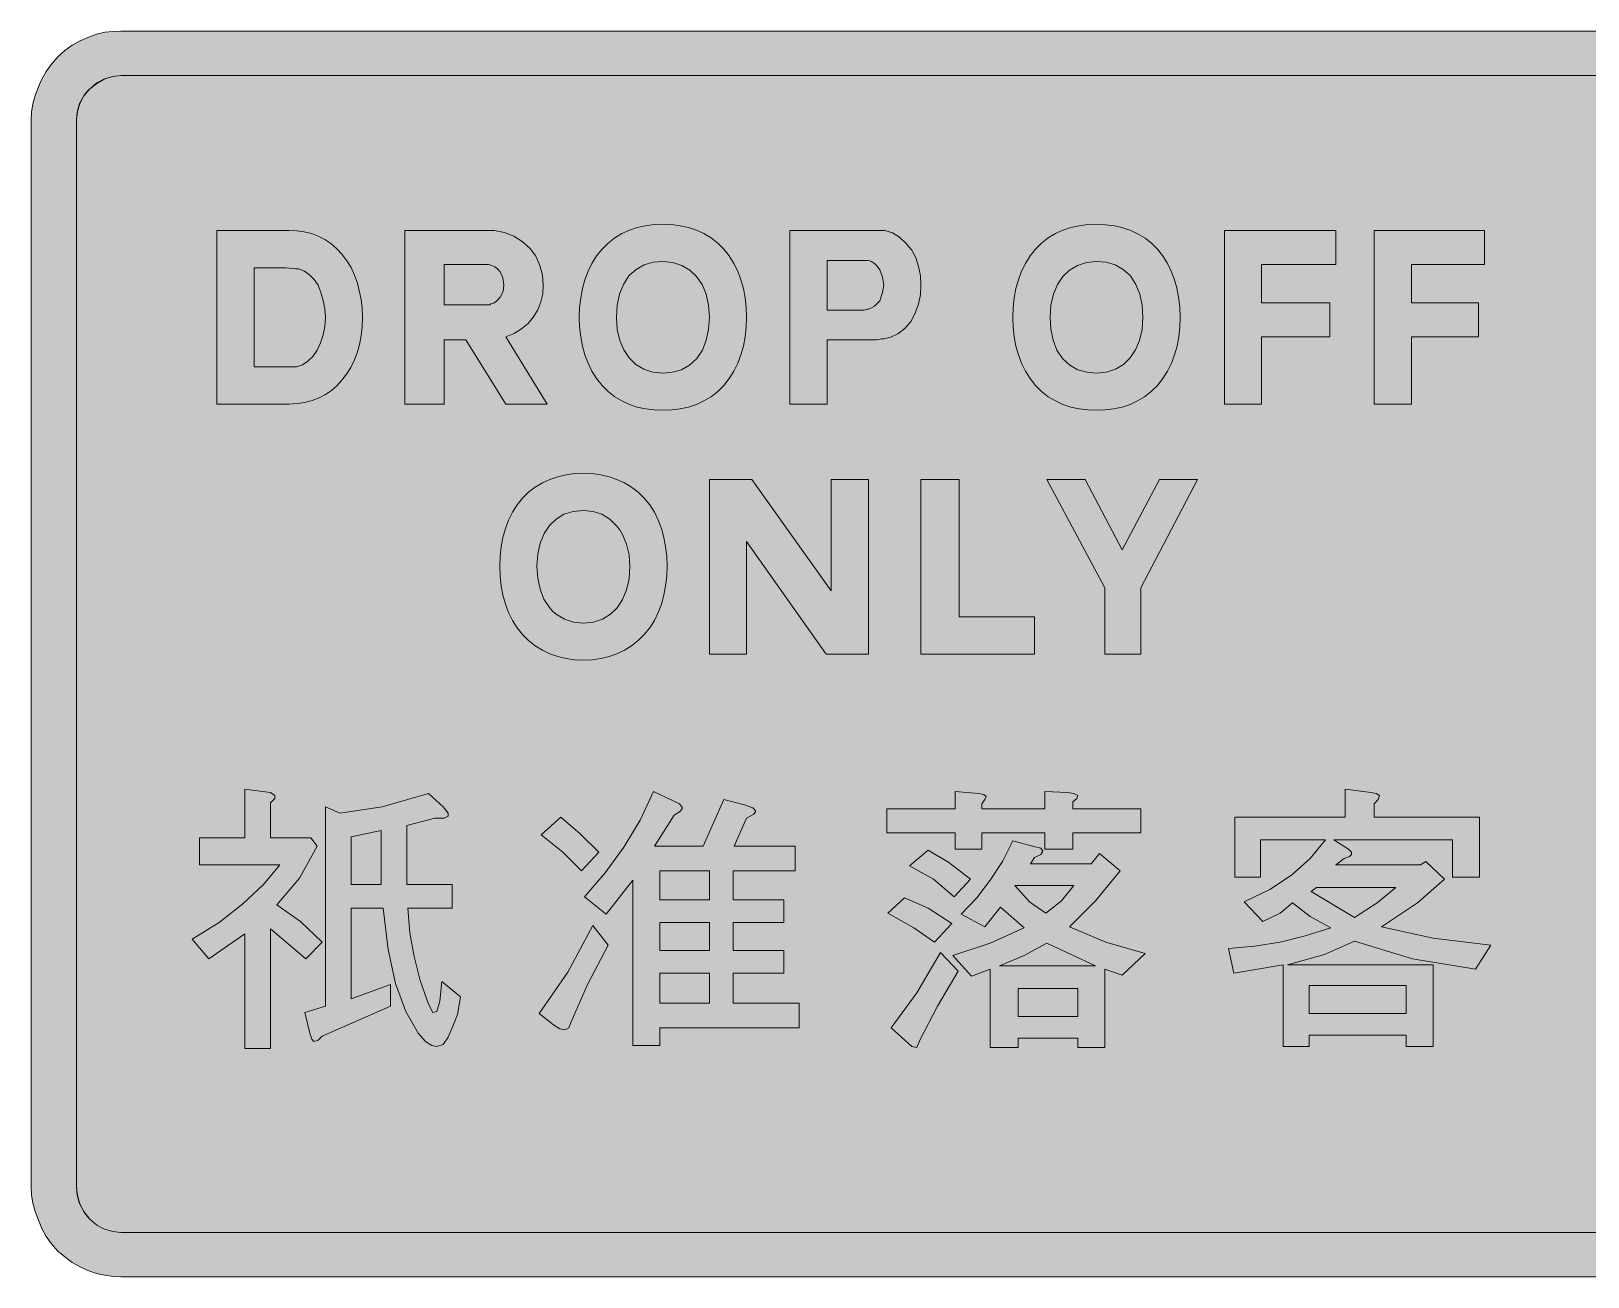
# Model space of a CAD drawing. Header units: metres. Extents: x 13 to 556, y 21 to 238.
# Drawn here: x 13.4 to 284.8, y 20.7 to 237.8 of the extents above; entities that cross this region are included whole.
import ezdxf

# ---------------------------------------------------------------- set-up
doc = ezdxf.new("R2010")
doc.units = ezdxf.units.M
doc.layers.add('FILL_BLACK_000000', color=7, linetype='Continuous', true_color=0x000000)
doc.layers.add('FILL_WHITE_FFFFFF', color=7, linetype='Continuous', true_color=0xffffff)

msp = doc.modelspace()

# ---------------------------------------------------------------- hatches: boundary and pattern name
at = {"layer": 'FILL_BLACK_000000', "true_color": 0x000000}
h = msp.add_hatch(color=7, dxfattribs=at)
h.dxf.hatch_style = 1
h.paths.add_polyline_path([(543.59, 237.58), (545.06, 237.25), (546.54, 236.7), (547.89, 236.09), (549.22, 235.33), (550.51, 234.4), (551.76, 233.28), (552.88, 232.03), (553.81, 230.74), (554.57, 229.41), (555.18, 228.06), (555.73, 226.58), (556.06, 225.11), (556.22, 223.68), (556.26, 222.3), (556.26, 36.36), (556.22, 34.98), (556.06, 33.55), (555.73, 32.08), (555.18, 30.6), (554.57, 29.15), (553.81, 27.76), (552.88, 26.45), (551.76, 25.2), (550.51, 24.16), (549.22, 23.22), (547.89, 22.42), (546.54, 21.78), (545.06, 21.31), (543.59, 20.97), (542.16, 20.77), (540.78, 20.7), (29.04, 20.7), (27.66, 20.77), (26.23, 20.97), (24.76, 21.31), (23.28, 21.78), (21.91, 22.42), (20.53, 23.22), (19.23, 24.16), (18.06, 25.2), (16.94, 26.45), (16.01, 27.76), (15.25, 29.15), (14.64, 30.6), (14.06, 32.08), (13.67, 33.55), (13.45, 34.98), (13.38, 36.36), (13.38, 222.3), (13.45, 223.68), (13.67, 225.11), (14.06, 226.58), (14.64, 228.06), (15.25, 229.41), (16.01, 230.74), (16.94, 232.03), (18.06, 233.28), (19.23, 234.4), (20.53, 235.33), (21.91, 236.09), (23.28, 236.7), (24.76, 237.25), (26.23, 237.58), (27.66, 237.74), (29.04, 237.78), (540.78, 237.78), (542.16, 237.74), (543.59, 237.58)])
h.paths.add_polyline_path([(27.64, 229.9), (26.2, 229.48), (24.84, 228.75), (23.64, 227.7), (23.03, 227.13), (22.54, 226.51), (21.84, 225.18), (21.43, 223.67), (21.3, 222.3), (21.3, 36.36), (21.44, 34.88), (21.86, 33.43), (22.59, 32.06), (23.64, 30.78), (24.84, 29.73), (26.2, 29), (27.64, 28.58), (29.04, 28.44), (540.78, 28.44), (542.18, 28.58), (543.61, 29), (544.98, 29.73), (546.18, 30.78), (546.79, 31.38), (547.28, 32.06), (547.98, 33.48), (548.38, 34.92), (548.52, 36.36), (548.52, 222.3), (548.36, 223.78), (547.89, 225.2), (547.15, 226.53), (546.18, 227.7), (545.01, 228.67), (543.68, 229.41), (542.26, 229.88), (540.78, 230.04), (29.04, 230.04), (27.64, 229.9)], flags=16)
h = msp.add_hatch(color=7, dxfattribs=at)
h.dxf.hatch_style = 1
h.paths.add_polyline_path([(126.57, 203.88), (128.01, 203.56), (129.39, 203.11), (130.7, 202.51), (131.94, 201.77), (133.1, 200.86), (134.16, 199.8), (135.11, 198.6), (135.92, 197.31), (136.6, 195.93), (137.15, 194.47), (137.58, 192.93), (137.88, 191.32), (138.06, 189.65), (138.12, 187.92), (138.06, 186.19), (137.88, 184.52), (137.58, 182.91), (137.15, 181.37), (136.6, 179.91), (135.92, 178.53), (135.11, 177.24), (134.16, 176.04), (133.1, 174.98), (131.94, 174.07), (130.7, 173.33), (129.39, 172.73), (128.01, 172.28), (126.57, 171.96), (125.07, 171.78), (123.54, 171.72), (122.01, 171.78), (120.51, 171.96), (119.07, 172.28), (117.69, 172.73), (116.38, 173.33), (115.14, 174.07), (113.98, 174.98), (112.92, 176.04), (111.97, 177.24), (111.16, 178.53), (110.48, 179.91), (109.93, 181.37), (109.5, 182.91), (109.2, 184.52), (109.02, 186.19), (108.96, 187.92), (109.02, 189.65), (109.2, 191.32), (109.5, 192.93), (109.93, 194.47), (110.48, 195.93), (111.16, 197.31), (111.97, 198.6), (112.92, 199.8), (113.98, 200.86), (115.14, 201.77), (116.38, 202.51), (117.69, 203.11), (119.07, 203.56), (120.51, 203.88), (122.01, 204.06), (123.54, 204.12), (125.07, 204.06), (126.57, 203.88)])
h.paths.add_polyline_path([(131.06, 191.94), (130.36, 193.61), (129.41, 195.01), (128.24, 196.13), (126.86, 196.96), (125.28, 197.47), (123.54, 197.64), (121.85, 197.5), (120.3, 197.05), (118.88, 196.27), (117.6, 195.12), (116.65, 193.64), (115.98, 191.92), (115.57, 190.01), (115.44, 187.92), (115.59, 185.8), (116.02, 183.9), (116.72, 182.23), (117.67, 180.83), (118.84, 179.71), (120.22, 178.88), (121.8, 178.37), (123.54, 178.2), (125.23, 178.34), (126.78, 178.78), (128.2, 179.57), (129.48, 180.72), (130.42, 182.2), (131.1, 183.91), (131.5, 185.83), (131.64, 187.92), (131.49, 190.04), (131.06, 191.94)], flags=16)
h = msp.add_hatch(color=7, dxfattribs=at)
h.dxf.hatch_style = 1
h.paths.add_polyline_path([(202.27, 203.85), (203.73, 203.51), (205.12, 203.04), (206.43, 202.43), (207.64, 201.69), (208.76, 200.81), (209.76, 199.8), (210.65, 198.66), (211.44, 197.41), (212.12, 196.06), (212.68, 194.6), (213.13, 193.06), (213.46, 191.42), (213.65, 189.71), (213.72, 187.92), (213.66, 186.19), (213.48, 184.52), (213.18, 182.91), (212.75, 181.37), (212.2, 179.91), (211.52, 178.53), (210.71, 177.24), (209.76, 176.04), (208.7, 174.98), (207.54, 174.07), (206.3, 173.33), (204.99, 172.73), (203.61, 172.28), (202.17, 171.96), (200.67, 171.78), (199.14, 171.72), (197.61, 171.78), (196.11, 171.96), (194.67, 172.28), (193.29, 172.73), (191.98, 173.33), (190.74, 174.07), (189.58, 174.98), (188.52, 176.04), (187.57, 177.24), (186.76, 178.53), (186.08, 179.91), (185.53, 181.37), (185.1, 182.91), (184.8, 184.52), (184.62, 186.19), (184.56, 187.92), (184.62, 189.65), (184.8, 191.32), (185.1, 192.93), (185.53, 194.47), (186.08, 195.93), (186.76, 197.31), (187.57, 198.6), (188.52, 199.8), (189.58, 200.86), (190.74, 201.77), (191.98, 202.51), (193.29, 203.11), (194.67, 203.56), (196.11, 203.88), (197.61, 204.06), (199.14, 204.12), (200.73, 204.05), (202.27, 203.85)])
h.paths.add_polyline_path([(206.7, 191.92), (206.02, 193.64), (205.08, 195.12), (203.8, 196.27), (202.38, 197.05), (200.83, 197.5), (199.14, 197.64), (197.4, 197.47), (195.82, 196.96), (194.44, 196.13), (193.27, 195.01), (192.32, 193.61), (191.62, 191.94), (191.19, 190.04), (191.04, 187.92), (191.17, 185.83), (191.58, 183.91), (192.25, 182.2), (193.2, 180.72), (194.48, 179.57), (195.9, 178.78), (197.45, 178.34), (199.14, 178.2), (200.88, 178.37), (202.46, 178.88), (203.84, 179.71), (205.01, 180.83), (205.96, 182.23), (206.66, 183.9), (207.09, 185.8), (207.24, 187.92), (207.1, 190.01), (206.7, 191.92)], flags=16)
h = msp.add_hatch(color=7, dxfattribs=at)
h.dxf.hatch_style = 1
h.paths.add_polyline_path([(45.78, 203.04), (58.38, 203.04), (59.71, 202.98), (61, 202.8), (62.25, 202.49), (63.44, 202.05), (64.58, 201.48), (65.64, 200.76), (66.64, 199.9), (67.56, 198.9), (68.44, 197.78), (69.18, 196.58), (69.79, 195.28), (70.26, 193.86), (70.91, 191.02), (71.1, 189.51), (71.16, 187.92), (71.1, 186.27), (70.93, 184.69), (70.64, 183.18), (70.24, 181.75), (69.73, 180.41), (69.11, 179.16), (68.39, 178), (67.56, 176.94), (66.7, 175.99), (65.75, 175.15), (64.7, 174.44), (63.58, 173.86), (62.38, 173.4), (61.11, 173.07), (59.77, 172.87), (58.38, 172.8), (45.78, 172.8), (45.78, 203.04)])
h.paths.add_polyline_path([(57.66, 179.28), (59.1, 179.28), (59.64, 179.28), (60.68, 179.65), (61.64, 180.25), (62.5, 181.08), (63.24, 182.16), (63.84, 183.44), (64.3, 184.84), (64.58, 186.34), (64.68, 187.92), (64.58, 189.4), (64.32, 190.84), (63.92, 192.22), (63.42, 193.5), (62.71, 194.51), (61.91, 195.34), (61.02, 195.98), (60, 196.38), (59.66, 196.38), (59.46, 196.38), (57.84, 196.56), (57.3, 196.56), (52.26, 196.56), (52.26, 179.28), (57.3, 179.28), (57.53, 179.28), (57.66, 179.28)], flags=16)
h = msp.add_hatch(color=7, dxfattribs=at)
h.dxf.hatch_style = 1
h.paths.add_polyline_path([(78.54, 172.8), (78.54, 203.04), (94.2, 203.04), (95.92, 202.71), (97.53, 202.05), (99.01, 201.12), (100.32, 199.98), (101.37, 198.54), (102.1, 196.94), (102.52, 195.25), (102.66, 193.5), (102.6, 192.03), (102.28, 190.6), (101.73, 189.24), (100.97, 187.99), (100.02, 186.86), (98.89, 185.88), (97.6, 185.09), (96.18, 184.5), (103.38, 172.8), (96.18, 172.8), (89.16, 183.96), (85.38, 183.96), (85.38, 172.8), (78.54, 172.8)])
h.paths.add_polyline_path([(93.48, 190.26), (93.99, 190.39), (94.45, 190.64), (95.19, 191.41), (95.66, 192.41), (95.82, 193.5), (95.63, 194.8), (95.39, 195.38), (95.08, 195.91), (94.69, 196.36), (94.23, 196.71), (93.7, 196.97), (93.12, 197.1), (85.38, 197.1), (85.38, 190.08), (92.94, 190.08), (93.48, 190.08), (93.48, 190.19), (93.48, 190.26)], flags=16)
h = msp.add_hatch(color=7, dxfattribs=at)
h.dxf.hatch_style = 1
h.paths.add_polyline_path([(164.78, 201.87), (165.91, 200.86), (166.92, 199.62), (167.63, 198.28), (168.13, 196.76), (168.44, 195.14), (168.54, 193.5), (168.44, 191.86), (168.11, 190.21), (167.55, 188.64), (166.74, 187.2), (165.7, 185.99), (164.53, 185.06), (163.3, 184.44), (162.06, 184.14), (161.7, 184.14), (160.8, 183.96), (152.16, 183.96), (152.16, 172.8), (145.68, 172.8), (145.68, 203.04), (160.98, 203.04), (162.06, 203.04), (162.13, 203.04), (162.24, 203.04), (163.55, 202.61), (164.78, 201.87)])
h.paths.add_polyline_path([(158.64, 189.18), (159.18, 189.36), (159.25, 189.36), (159.36, 189.36), (159.9, 189.56), (160.42, 189.88), (161.34, 190.8), (161.83, 192.22), (162.06, 193.5), (161.83, 194.92), (161.34, 196.2), (160.9, 196.81), (160.42, 197.28), (159.9, 197.62), (159.36, 197.82), (159.18, 197.82), (158.82, 197.82), (152.16, 197.82), (152.16, 189.18), (158.64, 189.18)], flags=16)
h = msp.add_hatch(color=7, dxfattribs=at)
h.dxf.hatch_style = 1
h.paths.add_polyline_path([(227.94, 172.8), (221.46, 172.8), (221.46, 203.04), (240.9, 203.04), (240.9, 197.1), (227.94, 197.1), (227.94, 190.44), (239.82, 190.44), (239.82, 184.5), (227.94, 184.5), (227.94, 172.8)])
h = msp.add_hatch(color=7, dxfattribs=at)
h.dxf.hatch_style = 1
h.paths.add_polyline_path([(254.04, 172.8), (247.56, 172.8), (247.56, 203.04), (266.82, 203.04), (266.82, 197.1), (254.04, 197.1), (254.04, 190.44), (265.74, 190.44), (265.74, 184.5), (254.04, 184.5), (254.04, 172.8)])
h = msp.add_hatch(color=7, dxfattribs=at)
h.dxf.hatch_style = 1
h.paths.add_polyline_path([(112.71, 160.47), (114.15, 160.13), (115.53, 159.66), (116.84, 159.05), (118.08, 158.31), (119.24, 157.43), (120.3, 156.42), (121.25, 155.22), (122.06, 153.93), (122.74, 152.55), (123.29, 151.09), (123.72, 149.55), (124.02, 147.94), (124.2, 146.27), (124.26, 144.54), (124.2, 142.8), (124.02, 141.11), (123.72, 139.48), (123.29, 137.92), (122.74, 136.45), (122.06, 135.07), (121.25, 133.81), (120.3, 132.66), (119.24, 131.59), (118.08, 130.67), (116.84, 129.89), (115.53, 129.26), (114.15, 128.78), (112.71, 128.43), (111.21, 128.23), (109.68, 128.16), (108.15, 128.23), (106.65, 128.43), (105.21, 128.78), (103.83, 129.26), (102.52, 129.89), (101.28, 130.67), (100.12, 131.59), (99.06, 132.66), (98.11, 133.81), (97.3, 135.07), (96.62, 136.45), (96.07, 137.92), (95.64, 139.48), (95.34, 141.11), (95.16, 142.8), (95.1, 144.54), (95.16, 146.27), (95.34, 147.94), (95.64, 149.55), (96.07, 151.09), (96.62, 152.55), (97.3, 153.93), (98.11, 155.22), (99.06, 156.42), (100.12, 157.43), (101.28, 158.31), (102.52, 159.05), (103.83, 159.66), (105.21, 160.13), (106.65, 160.47), (108.15, 160.67), (109.68, 160.74), (111.21, 160.67), (112.71, 160.47)])
h.paths.add_polyline_path([(117.22, 148.39), (116.49, 150.08), (116.01, 150.85), (115.44, 151.56), (114.26, 152.74), (112.9, 153.58), (111.36, 154.09), (109.68, 154.26), (107.88, 154.09), (106.29, 153.58), (104.9, 152.75), (103.74, 151.63), (102.81, 150.23), (102.14, 148.56), (101.72, 146.66), (101.58, 144.54), (101.72, 142.45), (102.12, 140.53), (102.8, 138.82), (103.74, 137.34), (104.31, 136.71), (104.95, 136.16), (106.37, 135.31), (107.97, 134.81), (109.68, 134.64), (111.42, 134.81), (113, 135.33), (114.38, 136.16), (115.55, 137.29), (116.5, 138.72), (117.2, 140.41), (117.63, 142.36), (117.78, 144.54), (117.64, 146.52), (117.22, 148.39)], flags=16)
h = msp.add_hatch(color=7, dxfattribs=at)
h.dxf.hatch_style = 1
h.paths.add_polyline_path([(152.88, 159.66), (159.36, 159.66), (159.36, 129.24), (151.98, 129.24), (138.12, 148.86), (138.12, 129.24), (131.64, 129.24), (131.64, 159.66), (139.02, 159.66), (152.88, 140.22), (152.88, 159.66)])
h = msp.add_hatch(color=7, dxfattribs=at)
h.dxf.hatch_style = 1
h.paths.add_polyline_path([(175.2, 135.72), (188.34, 135.72), (188.34, 129.24), (168.54, 129.24), (168.54, 159.66), (175.2, 159.66), (175.2, 135.72)])
h = msp.add_hatch(color=7, dxfattribs=at)
h.dxf.hatch_style = 1
h.paths.add_polyline_path([(197.16, 159.66), (203.64, 147.42), (210.12, 159.66), (216.78, 159.66), (206.88, 140.76), (206.88, 129.24), (200.58, 129.24), (200.58, 140.76), (190.5, 159.66), (197.16, 159.66)])
h = msp.add_hatch(color=7, dxfattribs=at)
h.dxf.hatch_style = 1
h.paths.add_polyline_path([(42.72, 97.2), (50.64, 97.2), (50.64, 105.66), (53.7, 105.3), (55.14, 105.12), (55.86, 104.58), (55.86, 104.04), (55.14, 103.32), (55.14, 97.2), (62.16, 97.2), (63.24, 95.76), (60.18, 90.18), (56.22, 85.5), (60.36, 82.62), (64.14, 79.02), (61.26, 76.14), (55.14, 81.36), (55.14, 60.48), (50.64, 60.48), (50.64, 80.46), (44.34, 76.14), (41.46, 79.56), (46.14, 82.44), (50.28, 85.68), (53.88, 89.1), (56.76, 92.52), (42.72, 92.52), (42.72, 97.2)])
h = msp.add_hatch(color=7, dxfattribs=at)
h.dxf.hatch_style = 1
h.paths.add_polyline_path([(74.58, 102.6), (82.68, 104.94), (85.2, 102.6), (86.1, 101.52), (86.1, 100.98), (85.38, 100.62), (83.76, 100.62), (78.9, 99.36), (78.9, 89.1), (86.82, 89.1), (86.82, 84.96), (79.08, 84.96), (79.44, 80.64), (80.16, 76.5), (81.24, 72.36), (82.68, 68.22), (83.4, 66.78), (84.12, 66.96), (84.66, 68.76), (85.02, 72.18), (88.26, 69.48), (87.72, 66.42), (86.82, 64.08), (86.1, 62.46), (85.2, 61.2), (84.12, 60.84), (83.22, 61.02), (82.14, 61.74), (80.88, 63.18), (78.72, 66.96), (76.92, 71.82), (75.66, 77.76), (74.76, 84.96), (69.18, 84.96), (69.18, 69.12), (76.02, 71.64), (76.02, 67.86), (64.14, 62.64), (63.42, 61.92), (62.7, 61.74), (62.34, 62.1), (61.98, 63.18), (61.08, 66.78), (64.68, 67.86), (64.68, 102.6), (67.2, 101.52), (74.58, 102.6)])
h.paths.add_polyline_path([(74.4, 98.46), (69.18, 97.38), (69.18, 89.1), (74.4, 89.1), (74.4, 98.46)], flags=16)
h = msp.add_hatch(color=7, dxfattribs=at)
h.dxf.hatch_style = 1
h.paths.add_polyline_path([(121.92, 105.3), (125.34, 103.68), (126.42, 103.14), (126.96, 102.42), (126.6, 101.88), (125.52, 101.16), (122.1, 95.76), (130.56, 95.76), (134.16, 103.86), (137.76, 102.96), (139.2, 102.42), (139.74, 101.88), (139.38, 101.34), (138.12, 100.62), (135.96, 95.76), (146.58, 95.76), (146.58, 91.44), (135.78, 91.44), (135.78, 86.4), (144.6, 86.4), (144.6, 82.44), (135.78, 82.44), (135.78, 77.58), (144.6, 77.58), (144.6, 73.62), (135.78, 73.62), (135.78, 68.4), (147.3, 68.4), (147.3, 64.08), (123, 64.08), (123, 61.02), (118.32, 61.02), (118.32, 89.82), (113.64, 83.88), (109.86, 86.94), (113.46, 91.08), (116.7, 95.58), (119.58, 100.26), (121.92, 105.3)])
h.paths.add_polyline_path([(123, 77.58), (131.64, 77.58), (131.64, 82.44), (123, 82.44), (123, 77.58)], flags=16)
h.paths.add_polyline_path([(123, 91.44), (123, 86.4), (131.64, 86.4), (131.64, 91.44), (123, 91.44)], flags=16)
h.paths.add_polyline_path([(131.64, 73.62), (123, 73.62), (123, 68.4), (131.64, 68.4), (131.64, 73.62)], flags=16)
h = msp.add_hatch(color=7, dxfattribs=at)
h.dxf.hatch_style = 1
h.paths.add_polyline_path([(174.48, 102.24), (174.48, 105.3), (178.62, 104.94), (179.52, 104.76), (179.88, 104.4), (179.7, 103.86), (179.16, 103.14), (179.16, 102.24), (190.14, 102.24), (190.14, 105.3), (194.1, 105.12), (195.18, 104.94), (195.9, 104.58), (195.72, 104.04), (195, 103.5), (195, 102.24), (206.88, 102.24), (206.88, 98.1), (195, 98.1), (195, 95.22), (190.14, 95.22), (190.14, 98.1), (179.16, 98.1), (179.16, 95.22), (174.48, 95.22), (174.48, 98.1), (162.6, 98.1), (162.6, 102.24), (174.48, 102.24)])
h = msp.add_hatch(color=7, dxfattribs=at)
h.dxf.hatch_style = 1
h.paths.add_polyline_path([(242.52, 100.8), (242.52, 105.66), (247.02, 105.12), (247.92, 104.94), (248.46, 104.58), (248.28, 103.86), (247.56, 103.14), (247.56, 100.8), (265.92, 100.8), (265.92, 90.36), (261.24, 90.36), (261.24, 96.84), (240.54, 96.84), (243.06, 95.22), (243.6, 94.68), (243.6, 94.32), (243.24, 93.96), (242.34, 93.6), (240.9, 92.52), (255.66, 92.52), (256.56, 93.06), (259.8, 90), (255.12, 85.86), (248.82, 81.72), (257.82, 79.74), (267.9, 78.48), (265.2, 74.34), (254.22, 76.14), (244.14, 79.2), (238.92, 76.86), (232.44, 75.06), (257.82, 75.06), (257.82, 60.84), (253.14, 60.84), (253.14, 62.82), (236.22, 62.82), (236.22, 60.84), (231.72, 60.84), (231.72, 75.06), (223.08, 73.62), (222.18, 77.94), (226.68, 78.3), (231.18, 79.02), (235.5, 80.1), (240, 81.54), (236.4, 83.52), (233.34, 85.86), (231.18, 84.06), (228.12, 82.62), (224.88, 86.04), (229.38, 88.2), (233.16, 90.72), (236.4, 93.6), (239.1, 96.84), (227.76, 96.84), (227.76, 90.36), (223.26, 90.36), (223.26, 100.8), (242.52, 100.8)])
h.paths.add_polyline_path([(251.34, 88.56), (237.48, 88.56), (236.58, 87.84), (244.14, 83.34), (248.1, 85.86), (251.34, 88.56)], flags=16)
h.paths.add_polyline_path([(253.14, 71.46), (236.22, 71.46), (236.22, 66.6), (253.14, 66.6), (253.14, 71.46)], flags=16)
h = msp.add_hatch(color=7, dxfattribs=at)
h.dxf.hatch_style = 1
h.paths.add_polyline_path([(106.08, 94.68), (102.3, 97.74), (105.72, 100.8), (109.14, 97.92), (112.38, 94.68), (109.32, 91.44), (106.08, 94.68)])
h = msp.add_hatch(color=7, dxfattribs=at)
h.dxf.hatch_style = 1
h.paths.add_polyline_path([(173.4, 92.88), (177.18, 90), (174.3, 86.94), (170.7, 90), (166.56, 92.34), (169.8, 95.04), (173.4, 92.88)])
h = msp.add_hatch(color=7, dxfattribs=at)
h.dxf.hatch_style = 1
h.paths.add_polyline_path([(184.56, 96.66), (187.98, 95.76), (189.42, 95.4), (189.78, 94.86), (189.42, 94.32), (188.34, 93.78), (187.62, 92.7), (198.24, 92.7), (199.68, 94.5), (203.28, 91.44), (198.96, 86.22), (194.46, 81.72), (200.76, 79.02), (207.6, 77.04), (203.64, 73.26), (200.58, 74.34), (200.58, 60.66), (195.9, 60.66), (195.9, 62.28), (185.46, 62.28), (185.46, 60.66), (180.6, 60.66), (180.6, 74.34), (177.36, 73.08), (174.12, 76.68), (180.6, 78.84), (186.54, 81.54), (182.4, 85.14), (179.7, 81.72), (175.56, 83.88), (178.26, 86.76), (180.6, 89.82), (182.76, 93.06), (184.56, 96.66)])
h.paths.add_polyline_path([(195.18, 88.92), (184.92, 88.92), (187.44, 86.04), (190.32, 84.06), (193.02, 86.22), (195.18, 88.92)], flags=16)
h.paths.add_polyline_path([(182.22, 74.88), (198.96, 74.88), (190.5, 78.84), (186.54, 76.68), (182.22, 74.88)], flags=16)
h.paths.add_polyline_path([(195.9, 70.92), (185.46, 70.92), (185.46, 66.06), (195.9, 66.06), (195.9, 70.92)], flags=16)
h = msp.add_hatch(color=7, dxfattribs=at)
h.dxf.hatch_style = 1
h.paths.add_polyline_path([(169.8, 84.96), (173.94, 82.26), (170.88, 79.02), (167.28, 81.54), (162.78, 84.06), (165.66, 86.76), (169.8, 84.96)])
h = msp.add_hatch(color=7, dxfattribs=at)
h.dxf.hatch_style = 1
h.paths.add_polyline_path([(106.98, 73.8), (111.3, 81.9), (114, 78.48), (110.4, 71.64), (107.52, 65.16), (107.16, 64.08), (106.44, 63.72), (105.54, 63.9), (104.46, 64.62), (101.94, 66.6), (106.98, 73.8)])
h = msp.add_hatch(color=7, dxfattribs=at)
h.dxf.hatch_style = 1
h.paths.add_polyline_path([(167.82, 70.2), (171.96, 77.22), (175.02, 73.98), (171.42, 67.86), (168.36, 61.92), (167.82, 60.66), (166.92, 60.84), (163.32, 64.08), (167.82, 70.2)])
at = {"layer": 'FILL_WHITE_FFFFFF', "true_color": 0xffffff}
h = msp.add_hatch(color=7, dxfattribs=at)
h.dxf.hatch_style = 1
h.paths.add_polyline_path([(540.78, 230.04), (542.15, 229.9), (543.66, 229.5), (544.99, 228.8), (545.61, 228.31), (546.18, 227.7), (546.79, 227.13), (547.28, 226.51), (547.98, 225.18), (548.39, 223.67), (548.52, 222.3), (548.52, 36.36), (548.38, 34.88), (547.96, 33.43), (547.23, 32.06), (546.18, 30.78), (544.98, 29.73), (543.62, 29), (542.18, 28.58), (540.78, 28.44), (29.04, 28.44), (27.64, 28.58), (26.2, 29), (24.84, 29.73), (23.64, 30.78), (23.03, 31.38), (22.54, 32.06), (21.84, 33.48), (21.43, 34.92), (21.3, 36.36), (21.3, 222.3), (21.44, 223.78), (21.86, 225.2), (22.59, 226.53), (23.64, 227.7), (24.81, 228.67), (26.14, 229.41), (27.56, 229.88), (29.04, 230.04), (540.78, 230.04)])

# ---------------------------------------------------------------- linework, layer by layer
at = {"layer": 'FILL_BLACK_000000', "lineweight": 0, "true_color": 0x000000}
for points in [[(540.78, 20.7), (29.04, 20.7), (27.66, 20.77), (26.23, 20.97), (24.76, 21.31), (23.28, 21.78), (21.91, 22.42), (20.53, 23.22), (19.23, 24.16), (18.06, 25.2), (16.94, 26.45), (16.01, 27.76), (15.25, 29.15), (14.64, 30.6), (14.06, 32.08), (13.67, 33.55), (13.45, 34.98), (13.38, 36.36), (13.38, 222.3), (13.45, 223.68), (13.67, 225.11), (14.06, 226.58), (14.64, 228.06), (15.25, 229.41), (16.01, 230.74), (16.94, 232.03), (18.06, 233.28), (19.23, 234.4), (20.53, 235.33), (21.91, 236.09), (23.28, 236.7), (24.76, 237.25), (26.23, 237.58), (27.66, 237.74), (29.04, 237.78), (540.78, 237.78)], [(540.78, 230.04), (29.04, 230.04), (27.64, 229.9), (26.2, 229.48), (24.84, 228.75), (23.64, 227.7), (23.03, 227.13), (22.54, 226.51), (21.84, 225.18), (21.43, 223.67), (21.3, 222.3), (21.3, 36.36), (21.44, 34.88), (21.86, 33.43), (22.59, 32.06), (23.64, 30.78), (24.84, 29.73), (26.2, 29), (27.64, 28.58), (29.04, 28.44), (540.78, 28.44)]]:
    msp.add_lwpolyline(points, dxfattribs=at)
for points in [[(126.57, 203.88), (128.01, 203.56), (129.39, 203.11), (130.7, 202.51), (131.94, 201.77), (133.1, 200.86), (134.16, 199.8), (135.11, 198.6), (135.92, 197.31), (136.6, 195.93), (137.15, 194.47), (137.58, 192.93), (137.88, 191.32), (138.06, 189.65), (138.12, 187.92), (138.06, 186.19), (137.88, 184.52), (137.58, 182.91), (137.15, 181.37), (136.6, 179.91), (135.92, 178.53), (135.11, 177.24), (134.16, 176.04), (133.1, 174.98), (131.94, 174.07), (130.7, 173.33), (129.39, 172.73), (128.01, 172.28), (126.57, 171.96), (125.07, 171.78), (123.54, 171.72), (122.01, 171.78), (120.51, 171.96), (119.07, 172.28), (117.69, 172.73), (116.38, 173.33), (115.14, 174.07), (113.98, 174.98), (112.92, 176.04), (111.97, 177.24), (111.16, 178.53), (110.48, 179.91), (109.93, 181.37), (109.5, 182.91), (109.2, 184.52), (109.02, 186.19), (108.96, 187.92), (109.02, 189.65), (109.2, 191.32), (109.5, 192.93), (109.93, 194.47), (110.48, 195.93), (111.16, 197.31), (111.97, 198.6), (112.92, 199.8), (113.98, 200.86), (115.14, 201.77), (116.38, 202.51), (117.69, 203.11), (119.07, 203.56), (120.51, 203.88), (122.01, 204.06), (123.54, 204.12), (125.07, 204.06)], [(202.27, 203.85), (203.73, 203.51), (205.12, 203.04), (206.43, 202.43), (207.64, 201.69), (208.76, 200.81), (209.76, 199.8), (210.65, 198.66), (211.44, 197.41), (212.12, 196.06), (212.68, 194.6), (213.13, 193.06), (213.46, 191.42), (213.65, 189.71), (213.72, 187.92), (213.66, 186.19), (213.48, 184.52), (213.18, 182.91), (212.75, 181.37), (212.2, 179.91), (211.52, 178.53), (210.71, 177.24), (209.76, 176.04), (208.7, 174.98), (207.54, 174.07), (206.3, 173.33), (204.99, 172.73), (203.61, 172.28), (202.17, 171.96), (200.67, 171.78), (199.14, 171.72), (197.61, 171.78), (196.11, 171.96), (194.67, 172.28), (193.29, 172.73), (191.98, 173.33), (190.74, 174.07), (189.58, 174.98), (188.52, 176.04), (187.57, 177.24), (186.76, 178.53), (186.08, 179.91), (185.53, 181.37), (185.1, 182.91), (184.8, 184.52), (184.62, 186.19), (184.56, 187.92), (184.62, 189.65), (184.8, 191.32), (185.1, 192.93), (185.53, 194.47), (186.08, 195.93), (186.76, 197.31), (187.57, 198.6), (188.52, 199.8), (189.58, 200.86), (190.74, 201.77), (191.98, 202.51), (193.29, 203.11), (194.67, 203.56), (196.11, 203.88), (197.61, 204.06), (199.14, 204.12), (200.73, 204.05)], [(45.78, 203.04), (58.38, 203.04), (59.71, 202.98), (61, 202.8), (62.25, 202.49), (63.44, 202.05), (64.58, 201.48), (65.64, 200.76), (66.64, 199.9), (67.56, 198.9), (68.44, 197.78), (69.18, 196.58), (69.79, 195.28), (70.26, 193.86), (70.91, 191.02), (71.1, 189.51), (71.16, 187.92), (71.1, 186.27), (70.93, 184.69), (70.64, 183.18), (70.24, 181.75), (69.73, 180.41), (69.11, 179.16), (68.39, 178), (67.56, 176.94), (66.7, 175.99), (65.75, 175.15), (64.7, 174.44), (63.58, 173.86), (62.38, 173.4), (61.11, 173.07), (59.77, 172.87), (58.38, 172.8), (45.78, 172.8)], [(78.54, 172.8), (78.54, 203.04), (94.2, 203.04), (95.92, 202.71), (97.53, 202.05), (99.01, 201.12), (100.32, 199.98), (101.37, 198.54), (102.1, 196.94), (102.52, 195.25), (102.66, 193.5), (102.6, 192.03), (102.28, 190.6), (101.73, 189.24), (100.97, 187.99), (100.02, 186.86), (98.89, 185.88), (97.6, 185.09), (96.18, 184.5), (103.38, 172.8), (96.18, 172.8), (89.16, 183.96), (85.38, 183.96), (85.38, 172.8)], [(164.78, 201.87), (165.91, 200.86), (166.92, 199.62), (167.63, 198.28), (168.13, 196.76), (168.44, 195.14), (168.54, 193.5), (168.44, 191.86), (168.11, 190.21), (167.55, 188.64), (166.74, 187.2), (165.7, 185.99), (164.53, 185.06), (163.3, 184.44), (162.06, 184.14), (161.7, 184.14), (160.8, 183.96), (152.16, 183.96), (152.16, 172.8), (145.68, 172.8), (145.68, 203.04), (160.98, 203.04), (162.06, 203.04), (162.13, 203.04), (162.24, 203.04), (163.55, 202.61)], [(227.94, 172.8), (221.46, 172.8), (221.46, 203.04), (240.9, 203.04), (240.9, 197.1), (227.94, 197.1), (227.94, 190.44), (239.82, 190.44), (239.82, 184.5), (227.94, 184.5)], [(254.04, 172.8), (247.56, 172.8), (247.56, 203.04), (266.82, 203.04), (266.82, 197.1), (254.04, 197.1), (254.04, 190.44), (265.74, 190.44), (265.74, 184.5), (254.04, 184.5)], [(57.66, 179.28), (59.1, 179.28), (59.64, 179.28), (60.68, 179.65), (61.64, 180.25), (62.5, 181.08), (63.24, 182.16), (63.84, 183.44), (64.3, 184.84), (64.58, 186.34), (64.68, 187.92), (64.58, 189.4), (64.32, 190.84), (63.92, 192.22), (63.42, 193.5), (62.71, 194.51), (61.91, 195.34), (61.02, 195.98), (60, 196.38), (59.66, 196.38), (59.46, 196.38), (57.84, 196.56), (57.3, 196.56), (52.26, 196.56), (52.26, 179.28), (57.3, 179.28), (57.53, 179.28)], [(93.48, 190.26), (93.99, 190.39), (94.45, 190.64), (95.19, 191.41), (95.66, 192.41), (95.82, 193.5), (95.63, 194.8), (95.39, 195.38), (95.08, 195.91), (94.69, 196.36), (94.23, 196.71), (93.7, 196.97), (93.12, 197.1), (85.38, 197.1), (85.38, 190.08), (92.94, 190.08), (93.48, 190.08), (93.48, 190.19)], [(131.06, 191.94), (130.36, 193.61), (129.41, 195.01), (128.24, 196.13), (126.86, 196.96), (125.28, 197.47), (123.54, 197.64), (121.85, 197.5), (120.3, 197.05), (118.88, 196.27), (117.6, 195.12), (116.65, 193.64), (115.98, 191.92), (115.57, 190.01), (115.44, 187.92), (115.59, 185.8), (116.02, 183.9), (116.72, 182.23), (117.67, 180.83), (118.84, 179.71), (120.22, 178.88), (121.8, 178.37), (123.54, 178.2), (125.23, 178.34), (126.78, 178.78), (128.2, 179.57), (129.48, 180.72), (130.42, 182.2), (131.1, 183.91), (131.5, 185.83), (131.64, 187.92), (131.49, 190.04)], [(158.64, 189.18), (159.18, 189.36), (159.25, 189.36), (159.36, 189.36), (159.9, 189.56), (160.42, 189.88), (161.34, 190.8), (161.83, 192.22), (162.06, 193.5), (161.83, 194.92), (161.34, 196.2), (160.9, 196.81), (160.42, 197.28), (159.9, 197.62), (159.36, 197.82), (159.18, 197.82), (158.82, 197.82), (152.16, 197.82), (152.16, 189.18)], [(206.7, 191.92), (206.02, 193.64), (205.08, 195.12), (203.8, 196.27), (202.38, 197.05), (200.83, 197.5), (199.14, 197.64), (197.4, 197.47), (195.82, 196.96), (194.44, 196.13), (193.27, 195.01), (192.32, 193.61), (191.62, 191.94), (191.19, 190.04), (191.04, 187.92), (191.17, 185.83), (191.58, 183.91), (192.25, 182.2), (193.2, 180.72), (194.48, 179.57), (195.9, 178.78), (197.45, 178.34), (199.14, 178.2), (200.88, 178.37), (202.46, 178.88), (203.84, 179.71), (205.01, 180.83), (205.96, 182.23), (206.66, 183.9), (207.09, 185.8), (207.24, 187.92), (207.1, 190.01)], [(112.71, 160.47), (114.15, 160.13), (115.53, 159.66), (116.84, 159.05), (118.08, 158.31), (119.24, 157.43), (120.3, 156.42), (121.25, 155.22), (122.06, 153.93), (122.74, 152.55), (123.29, 151.09), (123.72, 149.55), (124.02, 147.94), (124.2, 146.27), (124.26, 144.54), (124.2, 142.8), (124.02, 141.11), (123.72, 139.48), (123.29, 137.92), (122.74, 136.45), (122.06, 135.07), (121.25, 133.81), (120.3, 132.66), (119.24, 131.59), (118.08, 130.67), (116.84, 129.89), (115.53, 129.26), (114.15, 128.78), (112.71, 128.43), (111.21, 128.23), (109.68, 128.16), (108.15, 128.23), (106.65, 128.43), (105.21, 128.78), (103.83, 129.26), (102.52, 129.89), (101.28, 130.67), (100.12, 131.59), (99.06, 132.66), (98.11, 133.81), (97.3, 135.07), (96.62, 136.45), (96.07, 137.92), (95.64, 139.48), (95.34, 141.11), (95.16, 142.8), (95.1, 144.54), (95.16, 146.27), (95.34, 147.94), (95.64, 149.55), (96.07, 151.09), (96.62, 152.55), (97.3, 153.93), (98.11, 155.22), (99.06, 156.42), (100.12, 157.43), (101.28, 158.31), (102.52, 159.05), (103.83, 159.66), (105.21, 160.13), (106.65, 160.47), (108.15, 160.67), (109.68, 160.74), (111.21, 160.67)], [(152.88, 159.66), (159.36, 159.66), (159.36, 129.24), (151.98, 129.24), (138.12, 148.86), (138.12, 129.24), (131.64, 129.24), (131.64, 159.66), (139.02, 159.66), (152.88, 140.22)], [(175.2, 135.72), (188.34, 135.72), (188.34, 129.24), (168.54, 129.24), (168.54, 159.66), (175.2, 159.66)], [(197.16, 159.66), (203.64, 147.42), (210.12, 159.66), (216.78, 159.66), (206.88, 140.76), (206.88, 129.24), (200.58, 129.24), (200.58, 140.76), (190.5, 159.66)], [(117.22, 148.39), (116.49, 150.08), (116.01, 150.85), (115.44, 151.56), (114.26, 152.74), (112.9, 153.58), (111.36, 154.09), (109.68, 154.26), (107.88, 154.09), (106.29, 153.58), (104.9, 152.75), (103.74, 151.63), (102.81, 150.23), (102.14, 148.56), (101.72, 146.66), (101.58, 144.54), (101.72, 142.45), (102.12, 140.53), (102.8, 138.82), (103.74, 137.34), (104.31, 136.71), (104.95, 136.16), (106.37, 135.31), (107.97, 134.81), (109.68, 134.64), (111.42, 134.81), (113, 135.33), (114.38, 136.16), (115.55, 137.29), (116.5, 138.72), (117.2, 140.41), (117.63, 142.36), (117.78, 144.54), (117.64, 146.52)], [(42.72, 97.2), (50.64, 97.2), (50.64, 105.66), (53.7, 105.3), (55.14, 105.12), (55.86, 104.58), (55.86, 104.04), (55.14, 103.32), (55.14, 97.2), (62.16, 97.2), (63.24, 95.76), (60.18, 90.18), (56.22, 85.5), (60.36, 82.62), (64.14, 79.02), (61.26, 76.14), (55.14, 81.36), (55.14, 60.48), (50.64, 60.48), (50.64, 80.46), (44.34, 76.14), (41.46, 79.56), (46.14, 82.44), (50.28, 85.68), (53.88, 89.1), (56.76, 92.52), (42.72, 92.52)], [(74.58, 102.6), (82.68, 104.94), (85.2, 102.6), (86.1, 101.52), (86.1, 100.98), (85.38, 100.62), (83.76, 100.62), (78.9, 99.36), (78.9, 89.1), (86.82, 89.1), (86.82, 84.96), (79.08, 84.96), (79.44, 80.64), (80.16, 76.5), (81.24, 72.36), (82.68, 68.22), (83.4, 66.78), (84.12, 66.96), (84.66, 68.76), (85.02, 72.18), (88.26, 69.48), (87.72, 66.42), (86.82, 64.08), (86.1, 62.46), (85.2, 61.2), (84.12, 60.84), (83.22, 61.02), (82.14, 61.74), (80.88, 63.18), (78.72, 66.96), (76.92, 71.82), (75.66, 77.76), (74.76, 84.96), (69.18, 84.96), (69.18, 69.12), (76.02, 71.64), (76.02, 67.86), (64.14, 62.64), (63.42, 61.92), (62.7, 61.74), (62.34, 62.1), (61.98, 63.18), (61.08, 66.78), (64.68, 67.86), (64.68, 102.6), (67.2, 101.52)], [(121.92, 105.3), (125.34, 103.68), (126.42, 103.14), (126.96, 102.42), (126.6, 101.88), (125.52, 101.16), (122.1, 95.76), (130.56, 95.76), (134.16, 103.86), (137.76, 102.96), (139.2, 102.42), (139.74, 101.88), (139.38, 101.34), (138.12, 100.62), (135.96, 95.76), (146.58, 95.76), (146.58, 91.44), (135.78, 91.44), (135.78, 86.4), (144.6, 86.4), (144.6, 82.44), (135.78, 82.44), (135.78, 77.58), (144.6, 77.58), (144.6, 73.62), (135.78, 73.62), (135.78, 68.4), (147.3, 68.4), (147.3, 64.08), (123, 64.08), (123, 61.02), (118.32, 61.02), (118.32, 89.82), (113.64, 83.88), (109.86, 86.94), (113.46, 91.08), (116.7, 95.58), (119.58, 100.26)], [(174.48, 102.24), (174.48, 105.3), (178.62, 104.94), (179.52, 104.76), (179.88, 104.4), (179.7, 103.86), (179.16, 103.14), (179.16, 102.24), (190.14, 102.24), (190.14, 105.3), (194.1, 105.12), (195.18, 104.94), (195.9, 104.58), (195.72, 104.04), (195, 103.5), (195, 102.24), (206.88, 102.24), (206.88, 98.1), (195, 98.1), (195, 95.22), (190.14, 95.22), (190.14, 98.1), (179.16, 98.1), (179.16, 95.22), (174.48, 95.22), (174.48, 98.1), (162.6, 98.1), (162.6, 102.24)], [(242.52, 100.8), (242.52, 105.66), (247.02, 105.12), (247.92, 104.94), (248.46, 104.58), (248.28, 103.86), (247.56, 103.14), (247.56, 100.8), (265.92, 100.8), (265.92, 90.36), (261.24, 90.36), (261.24, 96.84), (240.54, 96.84), (243.06, 95.22), (243.6, 94.68), (243.6, 94.32), (243.24, 93.96), (242.34, 93.6), (240.9, 92.52), (255.66, 92.52), (256.56, 93.06), (259.8, 90), (255.12, 85.86), (248.82, 81.72), (257.82, 79.74), (267.9, 78.48), (265.2, 74.34), (254.22, 76.14), (244.14, 79.2), (238.92, 76.86), (232.44, 75.06), (257.82, 75.06), (257.82, 60.84), (253.14, 60.84), (253.14, 62.82), (236.22, 62.82), (236.22, 60.84), (231.72, 60.84), (231.72, 75.06), (223.08, 73.62), (222.18, 77.94), (226.68, 78.3), (231.18, 79.02), (235.5, 80.1), (240, 81.54), (236.4, 83.52), (233.34, 85.86), (231.18, 84.06), (228.12, 82.62), (224.88, 86.04), (229.38, 88.2), (233.16, 90.72), (236.4, 93.6), (239.1, 96.84), (227.76, 96.84), (227.76, 90.36), (223.26, 90.36), (223.26, 100.8)], [(106.08, 94.68), (102.3, 97.74), (105.72, 100.8), (109.14, 97.92), (112.38, 94.68), (109.32, 91.44)], [(74.4, 98.46), (69.18, 97.38), (69.18, 89.1), (74.4, 89.1)], [(173.4, 92.88), (177.18, 90), (174.3, 86.94), (170.7, 90), (166.56, 92.34), (169.8, 95.04)], [(184.56, 96.66), (187.98, 95.76), (189.42, 95.4), (189.78, 94.86), (189.42, 94.32), (188.34, 93.78), (187.62, 92.7), (198.24, 92.7), (199.68, 94.5), (203.28, 91.44), (198.96, 86.22), (194.46, 81.72), (200.76, 79.02), (207.6, 77.04), (203.64, 73.26), (200.58, 74.34), (200.58, 60.66), (195.9, 60.66), (195.9, 62.28), (185.46, 62.28), (185.46, 60.66), (180.6, 60.66), (180.6, 74.34), (177.36, 73.08), (174.12, 76.68), (180.6, 78.84), (186.54, 81.54), (182.4, 85.14), (179.7, 81.72), (175.56, 83.88), (178.26, 86.76), (180.6, 89.82), (182.76, 93.06)], [(123, 91.44), (123, 86.4), (131.64, 86.4), (131.64, 91.44)], [(195.18, 88.92), (184.92, 88.92), (187.44, 86.04), (190.32, 84.06), (193.02, 86.22)], [(251.34, 88.56), (237.48, 88.56), (236.58, 87.84), (244.14, 83.34), (248.1, 85.86)], [(169.8, 84.96), (173.94, 82.26), (170.88, 79.02), (167.28, 81.54), (162.78, 84.06), (165.66, 86.76)], [(106.98, 73.8), (111.3, 81.9), (114, 78.48), (110.4, 71.64), (107.52, 65.16), (107.16, 64.08), (106.44, 63.72), (105.54, 63.9), (104.46, 64.62), (101.94, 66.6)], [(123, 77.58), (131.64, 77.58), (131.64, 82.44), (123, 82.44)], [(182.22, 74.88), (198.96, 74.88), (190.5, 78.84), (186.54, 76.68)], [(167.82, 70.2), (171.96, 77.22), (175.02, 73.98), (171.42, 67.86), (168.36, 61.92), (167.82, 60.66), (166.92, 60.84), (163.32, 64.08)], [(131.64, 73.62), (123, 73.62), (123, 68.4), (131.64, 68.4)], [(195.9, 70.92), (185.46, 70.92), (185.46, 66.06), (195.9, 66.06)], [(253.14, 71.46), (236.22, 71.46), (236.22, 66.6), (253.14, 66.6)]]:
    msp.add_lwpolyline(points, close=True, dxfattribs=at)
at = {"layer": 'FILL_WHITE_FFFFFF', "lineweight": 0, "true_color": 0xffffff}
msp.add_lwpolyline([(540.78, 28.44), (29.04, 28.44), (27.64, 28.58), (26.2, 29), (24.84, 29.73), (23.64, 30.78), (23.03, 31.38), (22.54, 32.06), (21.84, 33.48), (21.43, 34.92), (21.3, 36.36), (21.3, 222.3), (21.44, 223.78), (21.86, 225.2), (22.59, 226.53), (23.64, 227.7), (24.81, 228.67), (26.14, 229.41), (27.56, 229.88), (29.04, 230.04), (540.78, 230.04)], dxfattribs=at)

doc.saveas('drawing.dxf')
